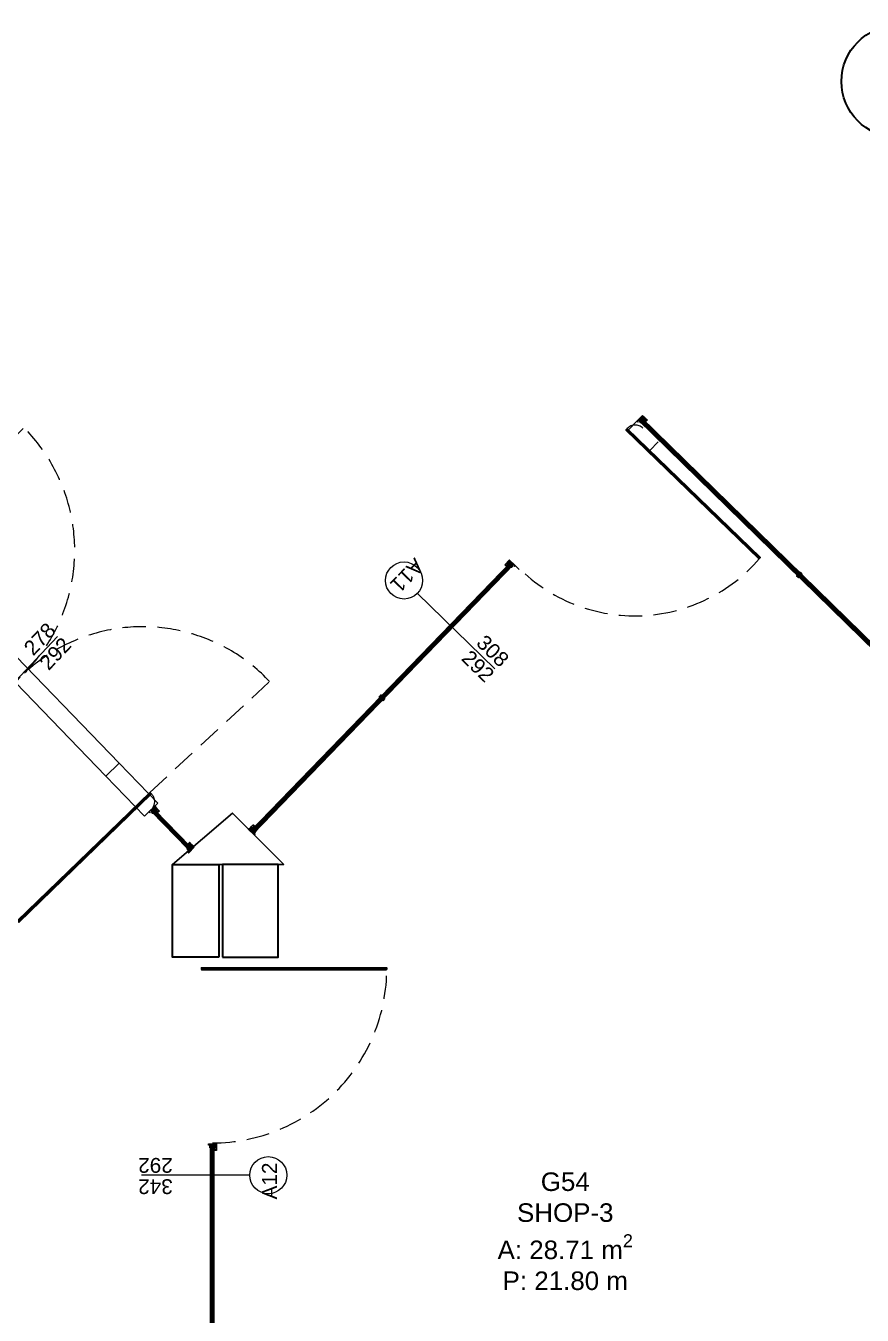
# Model space of a CAD drawing. Header units: centimetres. Extents: x 118932 to 154602, y -32682 to -23521.
# Drawn here: x 134889 to 135339, y -31089 to -30394 of the extents above; entities that cross this region are included whole.
import ezdxf

# ---------------------------------------------------------------- set-up
doc = ezdxf.new("R2010")
doc.units = ezdxf.units.CM
doc.header["$LTSCALE"] = 50
doc.header["$MEASUREMENT"] = 0
doc.linetypes.add('HIDDEN', pattern=[0.375, 0.25, -0.125])
for name, color, linetype, lineweight, true_color in [('GEN_00_BL_Yazı', 7, 'Continuous', 0, 0x4f5250), ('GEN_00_BL_Ölçü Dış', 7, 'Continuous', 5, 0x766a5e), ('GEN_01_TA_Kolon', 7, 'Continuous', 35, 0xd05d28), ('GEN_02_TF_Pencere', 7, 'Continuous', 9, 0x6093ac), ('KALACAK DUVARLAR', 7, 'Continuous', 30, 0x005387)]:
    doc.layers.add(name, color=color, linetype=linetype, lineweight=lineweight, true_color=true_color)
doc.styles.add('ARIAL', font='arial.ttf')

# ---------------------------------------------------------------- blocks, each defined once
blk = doc.blocks.new('LEVEL 0_A BLOK_KOLON')
at = {"layer": 'GEN_01_TA_Kolon'}
for points in [[(59848.46, 6595.39), (59823.46, 6595.39), (59823.46, 6645.4), (59848.46, 6645.4)], [(59850.46, 6595.39), (59880.46, 6595.39), (59880.46, 6645.4), (59850.46, 6645.4)]]:
    blk.add_lwpolyline(points, close=True, dxfattribs=at)
blk.add_circle((60214.06, 7067.63), 30, dxfattribs=at)
blk = doc.blocks.new('KALACAK DUVARLAR LEVEL 0 A BLOK')
at = {"layer": 'KALACAK DUVARLAR'}
blk.add_lwpolyline([(59823.46, 6645.38), (59883.41, 6645.41), (59855.76, 6673.11)], close=True, dxfattribs=at)
blk = doc.blocks.new('köşe katlanır')
at = {"lineweight": 30, "true_color": 0x636466}
h = blk.add_hatch(color=251, dxfattribs=at)
h.dxf.hatch_style = 1
h.paths.add_polyline_path([(55930.3, 5955.1, 0.414214), (55930, 5955.3), (55923.3, 5955.3, 0.394805), (55922.3, 5954.4, 0.433892), (55922.5, 5954.1), (55929.1, 5954.1), (55929.1, 5939.9), (55917.9, 5939.9, 1), (55917.9, 5938.7), (55920.8, 5938.7), (55920.8, 5932.4, 0.148069), (55920.8, 5932.2), (55921.3, 5931.6), (55920.8, 5930.9, 0.148069), (55920.8, 5930.7), (55920.8, 5924.9), (55917.5, 5926, 0.414214), (55917.2, 5925.9), (55916.5, 5923.9, 0.414214), (55916.7, 5923.4), (55917.3, 5923.2, 0.414214), (55917.6, 5923.4), (55918, 5924.6), (55920.4, 5923.7), (55918.1, 5917.1), (55915.7, 5918), (55916.1, 5919.2, 0.414214), (55915.9, 5919.5), (55915.4, 5919.7, 0.414214), (55914.9, 5919.4), (55913.4, 5915.2, -0.317603), (55911, 5913.5), (55895.6, 5913.5), (55895.6, 5920.3), (55903.5, 5920.3, 0.414214), (55903.8, 5920.6), (55903.8, 5925.1, 0.414214), (55903.5, 5925.3), (55901.5, 5925.3, 0.414214), (55901.1, 5924.9), (55901.1, 5924.4, 0.414214), (55901.3, 5924.1), (55902.6, 5924.1), (55902.6, 5921.5), (55895.6, 5921.5), (55895.6, 5924.1), (55896.8, 5924.1, 0.414214), (55897.1, 5924.4), (55897.1, 5924.9, 0.414214), (55896.7, 5925.3), (55894.6, 5925.3, 0.414214), (55894.4, 5925.1), (55894.4, 5913.3, 0.414214), (55895.4, 5912.3), (55912, 5912.3, 0.148069), (55912.1, 5912.4), (55912.8, 5912.8), (55913.5, 5912.4, 0.148069), (55913.7, 5912.3), (55930, 5912.3, 0.414214), (55930.3, 5912.6)])
blk.add_line((55909.5, 5919.8), (55909.5, 5947.8))
blk.add_lwpolyline([(55915.4, 5919.7), (55915.9, 5919.5, -0.414214), (55916.1, 5919.2), (55915.7, 5918), (55918.1, 5917.1), (55920.4, 5923.7), (55918, 5924.6), (55917.6, 5923.4, -0.414214), (55917.3, 5923.2), (55916.7, 5923.4, -0.414214), (55916.5, 5923.9), (55917.2, 5925.9, -0.414214), (55917.5, 5926), (55920.8, 5924.9), (55920.8, 5930.7, -0.148069), (55920.8, 5930.9), (55921.3, 5931.6), (55920.8, 5932.2, -0.148069), (55920.8, 5932.4), (55920.8, 5938.7), (55917.9, 5938.7, -1), (55917.9, 5939.9), (55929.1, 5939.9), (55929.1, 5954.1), (55922.5, 5954.1, -0.433892), (55922.3, 5954.4, -0.394805), (55923.3, 5955.3), (55930, 5955.3, -0.414214), (55930.3, 5955.1), (55930.3, 5912.6, -0.414214), (55930, 5912.3), (55913.7, 5912.3, -0.148069), (55913.5, 5912.4), (55912.8, 5912.8), (55912.1, 5912.4, -0.148069), (55912, 5912.3), (55895.4, 5912.3, -0.414214), (55894.4, 5913.3), (55894.4, 5925.1, -0.414214), (55894.6, 5925.3), (55896.7, 5925.3, -0.414214), (55897.1, 5924.9), (55897.1, 5924.4, -0.414214), (55896.8, 5924.1), (55895.6, 5924.1), (55895.6, 5921.5), (55902.6, 5921.5), (55902.6, 5924.1), (55901.3, 5924.1, -0.414214), (55901.1, 5924.4), (55901.1, 5924.9, -0.414214), (55901.5, 5925.3), (55903.5, 5925.3, -0.414214), (55903.8, 5925.1), (55903.8, 5920.6, -0.414214), (55903.5, 5920.3), (55895.6, 5920.3), (55895.6, 5913.5), (55911, 5913.5, 0.317603), (55913.4, 5915.2), (55914.9, 5919.4, -0.414214)], format="xyb", close=True)
at = {"flags": 128}
for points in [[(55921.2, 5946.8), (55921.2, 5947.3), (55921.2, 5947.7), (55921.2, 5947.8), (55909.2, 5947.8), (55909.2, 5947.7), (55909.2, 5947.3), (55909.2, 5946.8), (55909.2, 5945.3), (55920.2, 5945.3), (55909.2, 5945.3), (55909.2, 5945.5), (55909.2, 5945.8), (55920.2, 5945.8), (55920.2, 5945.5), (55920.2, 5945.3), (55920.2, 5946.8), (55920.2, 5941.4)], [(55909.2, 5941.2), (55909.2, 5943.3), (55909.2, 5945.2), (55909.2, 5945.6), (55909.2, 5945.8), (55909.2, 5946.8), (55909.2, 5947.5), (55909.2, 5947.8), (55921.2, 5947.8), (55921.2, 5947.5), (55921.2, 5946.8), (55921.2, 5945.8)], [(55909.2, 5947.7), (55921.2, 5947.7)], [(55909.2, 5947.5), (55921.2, 5947.5)], [(55909.2, 5947.5), (55921.2, 5947.5)], [(55909.2, 5947.2), (55921.2, 5947.2)], [(55909.2, 5946.8), (55909.2, 5941.4), (55920.2, 5941.4)], [(55919.7, 5940.8), (55920.3, 5940.9), (55920.8, 5941.3), (55921.1, 5941.7), (55921.2, 5942.3), (55921.2, 5946.8), (55909.2, 5946.8), (55909.2, 5945.8), (55920.2, 5945.8), (55920.2, 5942.4), (55909.2, 5942.4), (55909.2, 5925.2), (55909.2, 5924.9), (55909.2, 5924.7), (55911.7, 5924.7), (55909.2, 5924.7), (55909.2, 5926.3), (55911.7, 5926.3), (55909.2, 5926.3), (55909.2, 5920.9), (55912.2, 5920.9)], [(55909.2, 5946.8), (55921.2, 5946.8)], [(55909.2, 5945.7), (55921.2, 5945.7)], [(55909.2, 5945.6), (55920.2, 5945.6)], [(55909.2, 5945.6), (55921.2, 5945.6)], [(55909.2, 5945.5), (55920.2, 5945.5)], [(55909.2, 5945.4), (55920.2, 5945.4)], [(55909.2, 5945.4), (55921.2, 5945.4)], [(55909.2, 5945.2), (55921.2, 5945.2), (55921.2, 5943.8), (55921.2, 5942.3), (55921.2, 5942), (55921.1, 5941.7), (55920.8, 5941.3), (55920.8, 5941.2)], [(55909.2, 5944.3), (55921.2, 5944.3)], [(55909.2, 5943.3), (55921.2, 5943.3)], [(55909.2, 5943), (55909.2, 5942.8), (55909.2, 5942.4)], [(55909.2, 5942.9), (55920.2, 5942.9)], [(55909.2, 5942.8), (55920.2, 5942.8)], [(55909.2, 5942.6), (55920.2, 5942.6)], [(55909.2, 5942.2), (55921.2, 5942.2)], [(55915.2, 5937.8), (55909.2, 5937.8), (55909.2, 5941.2), (55920.8, 5941.2), (55920.6, 5941.1), (55920.3, 5940.9), (55920, 5940.8), (55919.7, 5940.8)], [(55909.2, 5940.4), (55917.2, 5940.4)], [(55909.2, 5939.5), (55916.7, 5939.5)], [(55909.2, 5937.8), (55915.2, 5937.8), (55916.7, 5937.8), (55916.7, 5939.3), (55916.7, 5931.3), (55914.7, 5926.8)], [(55909.2, 5938.7), (55916.7, 5938.7)], [(55909.2, 5921.8), (55909.2, 5920.9), (55909.2, 5920.4), (55909.2, 5919.9), (55909.2, 5919.8), (55912.2, 5919.8), (55912.2, 5919.9), (55912.2, 5920.4), (55912.2, 5920.9), (55912.2, 5925.3), (55912.2, 5923.9), (55912.2, 5922.4), (55909.2, 5922.4), (55909.2, 5924.4), (55909.2, 5926.4), (55909.2, 5929.8), (55909.2, 5937.8), (55915.2, 5937.8), (55916.7, 5937.8), (55916.7, 5931.3)], [(55913.7, 5932.1), (55913.7, 5932.2), (55913.7, 5932.6), (55913.7, 5933.2), (55913.7, 5933.8), (55913.7, 5934.5), (55913.7, 5935.1), (55913.7, 5935.4), (55913.7, 5935.6), (55909.2, 5935.6)], [(55913.7, 5935.4), (55913.7, 5935.1), (55913.7, 5934.5), (55913.7, 5933.8), (55913.7, 5933.2), (55913.7, 5932.6), (55913.7, 5932.2), (55913.7, 5932.1), (55909.2, 5932.1)], [(55915.2, 5929.8), (55909.2, 5929.8), (55915.2, 5929.8), (55916, 5929.8), (55915.4, 5928.3), (55914.7, 5926.8)], [(55909.2, 5929), (55915.7, 5929)], [(55909.2, 5928.1), (55915.3, 5928.1)], [(55909.2, 5927.3), (55914.9, 5927.3)], [(55909.2, 5926.4), (55912.7, 5926.4)], [(55909.2, 5925.4), (55912.2, 5925.4)], [(55909.2, 5922.3), (55909.2, 5922.2), (55909.2, 5921.8), (55911.7, 5921.8), (55911.7, 5925.2)], [(55909.2, 5925), (55911.7, 5925)], [(55909.2, 5924.9), (55911.7, 5924.9)], [(55909.2, 5924.8), (55911.7, 5924.8)], [(55909.2, 5924.4), (55912.2, 5924.4)], [(55909.2, 5923.4), (55912.2, 5923.4)], [(55912.2, 5922.4), (55912.2, 5922.1), (55912.2, 5921.9), (55912.2, 5920.9), (55912.2, 5920.1), (55912.2, 5919.8), (55909.2, 5919.8), (55909.2, 5920.1), (55909.2, 5920.9), (55909.2, 5921.9), (55909.2, 5922.1), (55909.2, 5922.4)], [(55909.2, 5920.9), (55909.2, 5922.3)], [(55909.2, 5922.3), (55912.2, 5922.3)], [(55909.2, 5922.2), (55911.7, 5922.2)], [(55909.2, 5922.1), (55912.2, 5922.1)], [(55909.2, 5922), (55911.7, 5922)], [(55909.2, 5922), (55912.2, 5922)], [(55909.2, 5920.5), (55912.2, 5920.5)], [(55909.2, 5919.9), (55912.2, 5919.9)], [(55911.7, 5921.8), (55911.7, 5922.2), (55911.7, 5922.3), (55911.7, 5920.9), (55911.7, 5926.3), (55911.7, 5924.7), (55911.7, 5924.9), (55911.7, 5925.2)], [(55916.7, 5937.4), (55913.7, 5937.4)], [(55916.3, 5930.3), (55913.7, 5930.3)], [(55916.7, 5931.3), (55916, 5929.8)], [(55920.2, 5942.4), (55920.2, 5942.8), (55920.2, 5943)], [(55921.2, 5945.8), (55921.2, 5945.6), (55921.2, 5945.2)]]:
    blk.add_lwpolyline(points, dxfattribs=at)
for points in [[(55921.2, 5947.8), (55909.2, 5947.8)], [(55920.2, 5946.8), (55909.2, 5946.8)], [(55921.2, 5945.8), (55909.2, 5945.8)], [(55921.2, 5945.2), (55909.2, 5945.2)], [(55920.2, 5943), (55909.2, 5943)], [(55920.2, 5943), (55920.2, 5941.4), (55909.2, 5941.4), (55909.2, 5943)], [(55909.2, 5935.6), (55909.2, 5935.4), (55909.2, 5935.1), (55909.2, 5934.5), (55909.2, 5933.8), (55909.2, 5933.2), (55909.2, 5932.6), (55909.2, 5932.2), (55909.2, 5932.1), (55909.2, 5932.2), (55909.2, 5932.6), (55909.2, 5933.2), (55909.2, 5933.8), (55909.2, 5934.5), (55909.2, 5935.1), (55909.2, 5935.4), (55909.2, 5935.6)], [(55909.2, 5933.8), (55913.7, 5933.8)], [(55911.7, 5925.2), (55909.2, 5925.2)], [(55911.7, 5922.3), (55909.2, 5922.3)], [(55911.7, 5922.3), (55909.2, 5922.3)], [(55912.2, 5921.9), (55909.2, 5921.9)], [(55911.7, 5920.9), (55909.2, 5920.9)], [(55912.2, 5920.9), (55909.2, 5920.9)], [(55912.2, 5920.1), (55909.2, 5920.1)], [(55912.2, 5919.8), (55909.2, 5919.8)], [(55912.7, 5926.4), (55912.6, 5926.4), (55912.3, 5925.9), (55912.2, 5925.6), (55912.2, 5925.3), (55912.3, 5925.9), (55912.6, 5926.4), (55913.1, 5926.7), (55913.7, 5926.8), (55913.4, 5926.8), (55913.1, 5926.7), (55912.9, 5926.6)], [(55913.7, 5930.3), (55913.7, 5930.5), (55913.7, 5931), (55913.7, 5931.8), (55913.7, 5932.8), (55913.7, 5933.8), (55913.7, 5934.9), (55913.7, 5935.9), (55913.7, 5936.6), (55913.7, 5937.2), (55913.7, 5937.4), (55913.7, 5937.2), (55913.7, 5936.6), (55913.7, 5935.9), (55913.7, 5934.9), (55913.7, 5933.8), (55913.7, 5932.8), (55913.7, 5931.8), (55913.7, 5931), (55913.7, 5930.5), (55913.7, 5930.3)], [(55913.7, 5933.8), (55916.7, 5933.8)], [(55914.7, 5926.8), (55913.7, 5926.8)], [(55915.2, 5929.8), (55915.2, 5937.8), (55915.2, 5929.8)], [(55916.7, 5931.3), (55916.5, 5930.8), (55916.3, 5930.4), (55916.3, 5930.3), (55916.3, 5930.4), (55916.5, 5930.8), (55916.7, 5931.3)], [(55918.2, 5940.8), (55917.9, 5940.8), (55917.6, 5940.7), (55917.1, 5940.4), (55916.8, 5939.9), (55916.7, 5939.3), (55916.8, 5939.9), (55917.1, 5940.4), (55917.6, 5940.7)], [(55916.7, 5931.3), (55916.7, 5932.2), (55916.7, 5933.3), (55916.7, 5934.4), (55916.7, 5935.4), (55916.7, 5936.3), (55916.7, 5936.9), (55916.7, 5937.3), (55916.7, 5936.9), (55916.7, 5936.3), (55916.7, 5935.4), (55916.7, 5934.4), (55916.7, 5933.3), (55916.7, 5932.2)], [(55919.7, 5940.8), (55918.2, 5940.8)]]:
    blk.add_lwpolyline(points, close=True, dxfattribs=at)
blk = doc.blocks.new('sistem profili')
for p, q in [((55679.5, 5919.8), (55679.5, 5947.8)), ((55694.5, 5919.8), (55694.5, 5947.8))]:
    blk.add_line(p, q)
at = {"flags": 128}
for points in [[(55691.5, 5947.8), (55679.5, 5947.8), (55679.5, 5947.7), (55679.5, 5947.3), (55679.5, 5946.8), (55690.5, 5946.8), (55679.5, 5946.8), (55679.5, 5945.4), (55690.5, 5945.4), (55690.5, 5946.8), (55690.5, 5941.4), (55690.5, 5943), (55679.5, 5943), (55679.5, 5941.4), (55690.5, 5941.4), (55679.5, 5941.4), (55679.5, 5946.8), (55691.5, 5946.8), (55691.5, 5947.3), (55691.5, 5947.7)], [(55691.5, 5947.8), (55679.5, 5947.8)], [(55691.5, 5945.8), (55679.5, 5945.8)], [(55690.5, 5945.4), (55679.5, 5945.4)], [(55691.5, 5945.3), (55679.5, 5945.3)], [(55690.5, 5943), (55679.5, 5943)], [(55679.5, 5933.9), (55684, 5933.9)], [(55682, 5926.3), (55679.5, 5926.3), (55679.5, 5924.8), (55682, 5924.8), (55682, 5926.3), (55682, 5920.9), (55682, 5922.4), (55679.5, 5922.4), (55679.5, 5920.9), (55682, 5920.9), (55679.5, 5920.9), (55679.5, 5926.3)], [(55682, 5924.8), (55679.5, 5924.8)], [(55682, 5922.4), (55679.5, 5922.4)], [(55682.5, 5922), (55679.5, 5922)], [(55682.5, 5920.9), (55679.5, 5920.9)], [(55682.5, 5919.9), (55679.5, 5919.9)], [(55684, 5926.9), (55683.7, 5926.9), (55683.4, 5926.8), (55683.1, 5926.6), (55682.9, 5926.5), (55682.6, 5926), (55682.5, 5925.6), (55682.5, 5925.4), (55682.6, 5926), (55682.9, 5926.5), (55683.4, 5926.8)], [(55682.5, 5922.5), (55694.5, 5922.5)], [(55682.5, 5922), (55694.5, 5922)], [(55683.5, 5924.8), (55694.5, 5924.8)], [(55683.5, 5924.8), (55694.5, 5924.8)], [(55684, 5933.9), (55687, 5933.9)], [(55684, 5926.9), (55685.5, 5926.9)], [(55685.5, 5929.9), (55685.5, 5937.9), (55685.5, 5929.9)], [(55685.5, 5926.9), (55685.8, 5926.9), (55686.1, 5927), (55686.5, 5927.3), (55686.9, 5927.8), (55687, 5928.4), (55686.9, 5927.8), (55686.5, 5927.3), (55686.1, 5927)], [(55687, 5931.3), (55686.7, 5930.8), (55686.6, 5930.5), (55686.5, 5930.4), (55686.6, 5930.5), (55686.7, 5930.8), (55687, 5931.3)], [(55688.5, 5940.8), (55688.2, 5940.8), (55687.9, 5940.7), (55687.4, 5940.4), (55687.1, 5939.9), (55687, 5939.4), (55687.1, 5939.9), (55687.4, 5940.4), (55687.9, 5940.7)], [(55687, 5936.3), (55687.2, 5936.9), (55687.4, 5937.3), (55687.4, 5937.4), (55687.4, 5937.3), (55687.2, 5936.9), (55687, 5936.3)], [(55687, 5931.3), (55687, 5932.3), (55687, 5933.3), (55687, 5934.4), (55687, 5935.4), (55687, 5936.3), (55687, 5937), (55687, 5937.3), (55687, 5937), (55687, 5936.3), (55687, 5935.4), (55687, 5934.4), (55687, 5933.3), (55687, 5932.3)], [(55687, 5936.3), (55687, 5935.5), (55687, 5934.4), (55687, 5933.3), (55687, 5932.3), (55687, 5931.4), (55687, 5930.7), (55687, 5930.4), (55687, 5930.7), (55687, 5931.4), (55687, 5932.3), (55687, 5933.3), (55687, 5934.4), (55687, 5935.5)], [(55690, 5933.9), (55687, 5933.9)], [(55690, 5940.8), (55688.5, 5940.8)], [(55688.5, 5937.9), (55688.5, 5929.9), (55688.5, 5937.9)], [(55690, 5940.8), (55690.3, 5940.9), (55690.6, 5941), (55690.8, 5941.1), (55691, 5941.3), (55691.1, 5941.3), (55691.4, 5941.8), (55691.5, 5942), (55691.5, 5942.3), (55691.4, 5941.8), (55691.1, 5941.3), (55690.6, 5941)], [(55694.5, 5933.9), (55690, 5933.9)], [(55691.5, 5947.8), (55694.5, 5947.8)], [(55691.5, 5946.8), (55694.5, 5946.8)], [(55691.5, 5945.8), (55694.5, 5945.8)], [(55694.5, 5943), (55694.5, 5942.8), (55694.5, 5942.4), (55692, 5942.4), (55692, 5942.8), (55692, 5943), (55692, 5941.4), (55692, 5946.8), (55692, 5945.3), (55694.5, 5945.3), (55694.5, 5946.8), (55692, 5946.8), (55694.5, 5946.8), (55694.5, 5941.4), (55692, 5941.4), (55694.5, 5941.4), (55694.5, 5943), (55692, 5943)], [(55692, 5945.3), (55694.5, 5945.3)]]:
    blk.add_lwpolyline(points, close=True, dxfattribs=at)
for points in [[(55679.5, 5945.8), (55679.5, 5946.8), (55679.5, 5947.5), (55679.5, 5947.8), (55691.5, 5947.8)], [(55679.5, 5947.8), (55691.5, 5947.8)], [(55679.5, 5947.5), (55691.5, 5947.5)], [(55679.5, 5947.5), (55691.5, 5947.5)], [(55679.5, 5947.2), (55691.5, 5947.2)], [(55690, 5940.8), (55690.6, 5941), (55691.1, 5941.3), (55691.4, 5941.8), (55691.5, 5942.3), (55691.5, 5946.8), (55679.5, 5946.8), (55679.5, 5945.8), (55690.5, 5945.8), (55690.5, 5942.4), (55679.5, 5942.4), (55679.5, 5925.3), (55682, 5925.3), (55682, 5921.9), (55679.5, 5921.9), (55679.5, 5920.9)], [(55690.5, 5945.4), (55690.5, 5945.5), (55690.5, 5945.8), (55679.5, 5945.8), (55679.5, 5945.5), (55679.5, 5945.4)], [(55679.5, 5945.7), (55690.5, 5945.7)], [(55679.5, 5945.7), (55691.5, 5945.7)], [(55679.5, 5945.6), (55691.5, 5945.6)], [(55679.5, 5945.5), (55690.5, 5945.5)], [(55679.5, 5945.4), (55691.5, 5945.4)], [(55685.5, 5929.9), (55679.5, 5929.9), (55685.5, 5929.9), (55686.3, 5929.9), (55685.6, 5928.4), (55685, 5926.9), (55684, 5926.9), (55685, 5926.9), (55687, 5931.3), (55687, 5939.4), (55687, 5937.9), (55685.5, 5937.9), (55679.5, 5937.9), (55679.5, 5941.3), (55679.5, 5943.3), (55679.5, 5945.3), (55691.5, 5945.3)], [(55679.5, 5944.3), (55691.5, 5944.3)], [(55679.5, 5943.3), (55691.5, 5943.3)], [(55679.5, 5942.9), (55690.5, 5942.9)], [(55679.5, 5942.8), (55690.5, 5942.8)], [(55679.5, 5942.7), (55690.5, 5942.7)], [(55679.5, 5942.2), (55691.5, 5942.2)], [(55679.5, 5941.3), (55691, 5941.3), (55690.8, 5941.1), (55690.6, 5941), (55690.3, 5940.9), (55690, 5940.8)], [(55679.5, 5940.4), (55687.4, 5940.4)], [(55679.5, 5939.6), (55687, 5939.6)], [(55679.5, 5938.7), (55687, 5938.7)], [(55679.5, 5937.9), (55685.5, 5937.9)], [(55679.5, 5920.9), (55679.5, 5920.4), (55679.5, 5920), (55679.5, 5919.9), (55682.5, 5919.9), (55682.5, 5920), (55682.5, 5920.4), (55682.5, 5920.9), (55682.5, 5925.4), (55682.5, 5923.9), (55682.5, 5922.5), (55679.5, 5922.5), (55679.5, 5924.4), (55679.5, 5926.5), (55679.5, 5929.9), (55679.5, 5937.9), (55685.5, 5937.9), (55687, 5937.9), (55687, 5931.3), (55686.3, 5929.9)], [(55684, 5932.1), (55684, 5932.3), (55684, 5932.6), (55684, 5933.2), (55684, 5933.9), (55684, 5934.5), (55684, 5935.1), (55684, 5935.5), (55684, 5935.6), (55679.5, 5935.6)], [(55684, 5935.5), (55684, 5935.1), (55684, 5934.5), (55684, 5933.9), (55684, 5933.2), (55684, 5932.6), (55684, 5932.3), (55684, 5932.1), (55679.5, 5932.1)], [(55679.5, 5929), (55685.9, 5929)], [(55679.5, 5928.2), (55685.5, 5928.2)], [(55679.5, 5927.3), (55685.2, 5927.3)], [(55679.5, 5926.5), (55682.9, 5926.5)], [(55679.5, 5925.4), (55682.5, 5925.4)], [(55682, 5924.8), (55682, 5924.9), (55682, 5925.3), (55679.5, 5925.3), (55679.5, 5924.9), (55679.5, 5924.8)], [(55679.5, 5925.1), (55682, 5925.1)], [(55679.5, 5924.9), (55682, 5924.9)], [(55679.5, 5924.4), (55682.5, 5924.4)], [(55679.5, 5923.5), (55682.5, 5923.5)], [(55679.5, 5922), (55679.5, 5920.9), (55679.5, 5920.2), (55679.5, 5919.9), (55682.5, 5919.9), (55682.5, 5920.2), (55682.5, 5920.9), (55682.5, 5922), (55682.5, 5922.1), (55682.5, 5922.5)], [(55682.5, 5922.3), (55679.5, 5922.3), (55682, 5922.3)], [(55679.5, 5922.2), (55682, 5922.2)], [(55679.5, 5922.1), (55682, 5922.1)], [(55679.5, 5922.1), (55682.5, 5922.1)], [(55679.5, 5922), (55682.5, 5922)], [(55679.5, 5920.9), (55682.5, 5920.9)], [(55679.5, 5920.5), (55682.5, 5920.5)], [(55679.5, 5920.2), (55682.5, 5920.2)], [(55679.5, 5920.1), (55682.5, 5920.1)], [(55679.5, 5919.9), (55682.5, 5919.9)], [(55682, 5921.9), (55682, 5922.2), (55682, 5922.4)], [(55684, 5926.9), (55683.4, 5926.8), (55682.9, 5926.4), (55682.6, 5926), (55682.5, 5925.3), (55682.5, 5920.9), (55694.5, 5920.9), (55694.5, 5921.9), (55683.5, 5921.9), (55683.5, 5925.2), (55694.5, 5925.2), (55694.5, 5942.4), (55692, 5942.4), (55692, 5945.8), (55694.5, 5945.8), (55694.5, 5946.8), (55691.5, 5946.8)], [(55688.5, 5937.9), (55694.5, 5937.9), (55688.5, 5937.9), (55687.7, 5937.9), (55688.3, 5939.4), (55689, 5940.8), (55690, 5940.8), (55689, 5940.8), (55687, 5936.3), (55687, 5928.4), (55687, 5929.9), (55688.5, 5929.9), (55694.5, 5929.9), (55694.5, 5926.5), (55694.5, 5924.4), (55694.5, 5922.5), (55682.5, 5922.5)], [(55694.5, 5922), (55694.5, 5920.9), (55694.5, 5920.2), (55694.5, 5919.8), (55694.5, 5919.9), (55682.5, 5919.9), (55682.5, 5919.8), (55682.5, 5920.2), (55682.5, 5920.9), (55682.5, 5922), (55682.5, 5922.1), (55682.5, 5922.5), (55682.5, 5923.9), (55682.5, 5925.3), (55682.5, 5925.6), (55682.6, 5926), (55682.9, 5926.4), (55682.9, 5926.5)], [(55694.5, 5925.4), (55682.5, 5925.4)], [(55694.5, 5924.4), (55682.5, 5924.4)], [(55694.5, 5923.5), (55682.5, 5923.5)], [(55694.5, 5922.3), (55682.5, 5922.3)], [(55694.5, 5922.1), (55682.5, 5922.1)], [(55694.5, 5922), (55682.5, 5922)], [(55682.5, 5920.9), (55682.5, 5920.4), (55682.5, 5920), (55682.5, 5919.9), (55694.5, 5919.9), (55694.5, 5920), (55694.5, 5920.4), (55694.5, 5920.9)], [(55694.5, 5920.9), (55682.5, 5920.9)], [(55694.5, 5920.5), (55682.5, 5920.5)], [(55694.5, 5920.2), (55682.5, 5920.2)], [(55694.5, 5920.1), (55682.5, 5920.1)], [(55694.5, 5919.9), (55682.5, 5919.9)], [(55694.5, 5919.9), (55682.5, 5919.9)], [(55694.5, 5919.8), (55682.5, 5919.8)], [(55694.5, 5926.5), (55682.9, 5926.5), (55683.1, 5926.6), (55683.4, 5926.8), (55683.7, 5926.9), (55684, 5926.9)], [(55694.5, 5924.8), (55694.5, 5926.3), (55683.5, 5926.3), (55694.5, 5926.3), (55694.5, 5920.9), (55683.5, 5920.9), (55694.5, 5920.9), (55694.5, 5922.4), (55683.5, 5922.4), (55694.5, 5922.4), (55694.5, 5922.2), (55694.5, 5921.9), (55683.5, 5921.9), (55683.5, 5922.2), (55683.5, 5922.4), (55683.5, 5920.9), (55683.5, 5926.3), (55683.5, 5924.8), (55683.5, 5924.9), (55683.5, 5925.2)], [(55694.5, 5925.1), (55683.5, 5925.1)], [(55694.5, 5924.9), (55683.5, 5924.9)], [(55694.5, 5922.3), (55683.5, 5922.3)], [(55694.5, 5922.2), (55683.5, 5922.2)], [(55694.5, 5922.1), (55683.5, 5922.1)], [(55684, 5930.4), (55684, 5930.5), (55684, 5931), (55684, 5931.8), (55684, 5932.8), (55684, 5933.9), (55684, 5934.9), (55684, 5935.9), (55684, 5936.7), (55684, 5937.2), (55684, 5937.4), (55687, 5937.4)], [(55684, 5937.2), (55684, 5936.7), (55684, 5935.9), (55684, 5934.9), (55684, 5933.9), (55684, 5932.8), (55684, 5931.8), (55684, 5931), (55684, 5930.5), (55684, 5930.4), (55686.5, 5930.4)], [(55694.5, 5927.3), (55686.5, 5927.3)], [(55694.5, 5946.8), (55694.5, 5947.3), (55694.5, 5947.7), (55694.5, 5947.8), (55691.5, 5947.8), (55691.5, 5947.7), (55691.5, 5947.3), (55691.5, 5946.8), (55691.5, 5942.3), (55691.5, 5943.8), (55691.5, 5945.3), (55694.5, 5945.3), (55694.5, 5943.3), (55694.5, 5941.3), (55694.5, 5937.9), (55694.5, 5929.9), (55688.5, 5929.9), (55687, 5929.9), (55687, 5936.3), (55687.7, 5937.9)], [(55690, 5937.4), (55690, 5937.2), (55690, 5936.7), (55690, 5935.9), (55690, 5934.9), (55690, 5933.9), (55690, 5932.8), (55690, 5931.8), (55690, 5931), (55690, 5930.5), (55690, 5930.3), (55687, 5930.3)], [(55694.5, 5929), (55687, 5929)], [(55694.5, 5928.2), (55687, 5928.2)], [(55690, 5930.5), (55690, 5931), (55690, 5931.8), (55690, 5932.8), (55690, 5933.9), (55690, 5934.9), (55690, 5935.9), (55690, 5936.7), (55690, 5937.2), (55690, 5937.4), (55687.4, 5937.4)], [(55694.5, 5938.7), (55688, 5938.7)], [(55694.5, 5939.6), (55688.4, 5939.6)], [(55694.5, 5929.9), (55688.5, 5929.9)], [(55694.5, 5940.4), (55688.8, 5940.4)], [(55690, 5935.6), (55690, 5935.5), (55690, 5935.1), (55690, 5934.5), (55690, 5933.9), (55690, 5933.2), (55690, 5932.6), (55690, 5932.3), (55690, 5932.1), (55694.5, 5932.1)], [(55690, 5932.3), (55690, 5932.6), (55690, 5933.2), (55690, 5933.9), (55690, 5934.5), (55690, 5935.1), (55690, 5935.5), (55690, 5935.6), (55694.5, 5935.6)], [(55690.5, 5942.4), (55690.5, 5942.8), (55690.5, 5943)], [(55691.5, 5947.8), (55691.5, 5947.5), (55691.5, 5946.8), (55691.5, 5945.8), (55691.5, 5945.6), (55691.5, 5945.3), (55691.5, 5943.8), (55691.5, 5942.3), (55691.5, 5942), (55691.4, 5941.8), (55691.1, 5941.3), (55691, 5941.3)], [(55694.5, 5941.3), (55691, 5941.3)], [(55694.5, 5945.8), (55694.5, 5946.8), (55694.5, 5947.5), (55694.5, 5947.8), (55691.5, 5947.8), (55691.5, 5947.5), (55691.5, 5946.8), (55691.5, 5945.8), (55691.5, 5945.6), (55691.5, 5945.3)], [(55694.5, 5947.7), (55691.5, 5947.7)], [(55694.5, 5947.5), (55691.5, 5947.5)], [(55694.5, 5947.5), (55691.5, 5947.5)], [(55694.5, 5947.2), (55691.5, 5947.2)], [(55694.5, 5945.7), (55691.5, 5945.7)], [(55694.5, 5945.6), (55691.5, 5945.6)], [(55694.5, 5945.4), (55691.5, 5945.4)], [(55694.5, 5944.3), (55691.5, 5944.3)], [(55694.5, 5943.3), (55691.5, 5943.3)], [(55694.5, 5942.2), (55691.5, 5942.2)], [(55692, 5945.8), (55692, 5945.5), (55692, 5945.3)], [(55694.5, 5945.7), (55692, 5945.7)], [(55694.5, 5945.5), (55692, 5945.5)], [(55694.5, 5945.4), (55692, 5945.4)], [(55694.5, 5942.9), (55692, 5942.9)], [(55694.5, 5942.8), (55692, 5942.8)], [(55694.5, 5942.7), (55692, 5942.7)]]:
    blk.add_lwpolyline(points, dxfattribs=at)
blk = doc.blocks.new('A13 REV')
at = {"layer": 'GEN_02_TF_Pencere'}
for p, q in [((60083.11, 6894.5), (60402.73, 6574.89)), ((60320.2, 6657.96), (60083.4, 6894.79)), ((60320.51, 6657.96), (60083.54, 6894.93)), ((60320.65, 6658.1), (60083.68, 6895.07)), ((60320.79, 6658.24), (60083.82, 6895.21)), ((60320.93, 6658.38), (60083.96, 6895.35)), ((60403.72, 6575.88), (60084.1, 6895.49)), ((60321.07, 6658.81), (60084.24, 6895.63)), ((60084.53, 6895.92), (60404.14, 6576.3)), ((60168.53, 6809.81), (60169.09, 6810.37)), ((60168.95, 6809.38), (60169.51, 6809.94)), ((60168.95, 6809.38), (60169.51, 6809.94)), ((60249.69, 6728.64), (60250.26, 6729.2)), ((60250.12, 6728.21), (60250.68, 6728.78)), ((60250.12, 6728.21), (60250.68, 6728.78)), ((60317.41, 6660.21), (60402.73, 6574.89)), ((60402.99, 6575.15), (60320.2, 6657.96)), ((60403.15, 6575.31), (60320.51, 6657.96)), ((60403.15, 6575.31), (60320.51, 6657.96)), ((60403.29, 6575.45), (60320.65, 6658.1)), ((60403.29, 6575.45), (60320.65, 6658.1)), ((60403.44, 6575.59), (60320.79, 6658.24)), ((60403.44, 6575.59), (60320.79, 6658.24)), ((60403.58, 6575.73), (60320.93, 6658.38)), ((60403.58, 6575.73), (60320.93, 6658.38)), ((60403.86, 6576.02), (60321.07, 6658.81)), ((60330.83, 6647.5), (60331.4, 6648.06)), ((60331.26, 6647.07), (60331.82, 6647.64)), ((60331.26, 6647.07), (60331.82, 6647.64))]:
    blk.add_line(p, q, dxfattribs=at)
at = {"layer": 'GEN_02_TF_Pencere', "elevation": 0}
blk.add_lwpolyline([(60245.18, 6710.71), (60286.3, 6752.07)], dxfattribs=at)
at = {"layer": 'GEN_02_TF_Pencere'}
blk.add_circle((60238.13, 6703.62, 0), 10, dxfattribs=at)
at = {"layer": 'GEN_02_TF_Pencere', "lineweight": 30}
for p, xscale, yscale, zscale, rotation in [((64475.4, 3381.19), 0.1, 0.1, 0.1, 135.2768299055027), ((56889.42, 10967.17), -0.1000000000000002, 0.1000000000000001, 0.1000000000000001, 134.7231700944972)]:
    blk.add_blockref('köşe katlanır', p, dxfattribs=dict(at, xscale=xscale, yscale=yscale, zscale=zscale, rotation=rotation))
at = {"layer": 'GEN_02_TF_Pencere', "xscale": -0.09999999999999994, "yscale": 0.09999999999999994, "zscale": 0.09999999999999998, "rotation": 134.9999999999999}
for p in [(56650.94, 11167.13), (56732.11, 11085.96), (56813.25, 11004.82)]:
    blk.add_blockref('sistem profili', p, dxfattribs=at)
at = {"layer": 'GEN_02_TF_Pencere', "char_height": 8, "style": 'ARIAL'}
for s, insert, attachment_point, rotation in [('\\A1;452', (60267.19, 6747.28, 0), 1, 45.1652), ('\\A1;292', (60275.33, 6739.19, 0), 1, 45.1652), ('\\A1;A13', (60239.71, 6695.53, 0), 9, 315.1652)]:
    blk.add_mtext_dynamic_manual_height_columns(s, width=2361.7931, gutter_width=1250, heights=[258.53], dxfattribs=dict(at, insert=insert, attachment_point=attachment_point, rotation=rotation))
blk = doc.blocks.new('A10 REV')
at = {"layer": 'GEN_02_TF_Pencere', "linetype": 'HIDDEN'}
for p, q in [((59681, 6823.42), (59741.89, 6887.08)), ((59812.91, 6691.52), (59876.56, 6752.4))]:
    blk.add_line(p, q, dxfattribs=at)
at = {"layer": 'GEN_02_TF_Pencere'}
for p, q in [((59638.75, 6856.06), (59650.2, 6844.61)), ((59649.22, 6846.16), (59639.07, 6856.32)), ((59649.64, 6846.3), (59639.64, 6856.31)), ((59649.78, 6846.44), (59639.78, 6856.45)), ((59649.92, 6846.58), (59639.92, 6856.59)), ((59650.06, 6846.73), (59640.06, 6856.73)), ((59650.06, 6847.01), (59640.26, 6856.81)), ((59640.8, 6856.83), (59651.61, 6846.02)), ((59649.5, 6846.16), (59649.22, 6846.16)), ((59649.5, 6846.16), (59649.22, 6846.16)), ((59650.06, 6846.73), (59649.5, 6846.16)), ((59650.06, 6846.73), (59649.5, 6846.16)), ((59650.06, 6846.73), (59650.06, 6847.01)), ((59650.06, 6846.73), (59650.06, 6847.01)), ((59651.32, 6845.47), (59650.76, 6844.9)), ((59651.32, 6845.47), (59650.76, 6844.9)), ((59650.76, 6844.9), (59670.85, 6824.8)), ((59650.76, 6844.9), (59650.76, 6844.62)), ((59650.76, 6844.9), (59650.76, 6844.63)), ((59650.76, 6844.63), (59670.72, 6824.66)), ((59650.9, 6845.04), (59670.71, 6825.23)), ((59651.18, 6845.32), (59670.95, 6825.55)), ((59651.32, 6845.47), (59671.09, 6825.7)), ((59651.32, 6845.47), (59651.61, 6845.47)), ((59651.32, 6845.47), (59651.61, 6845.47)), ((59651.61, 6846.02), (59671.42, 6826.22)), ((59651.61, 6845.47), (59671.23, 6825.84)), ((59651.75, 6846.17), (59671.36, 6826.56)), ((59668.27, 6820.88), (59675.34, 6827.95)), ((59675.34, 6827.95), (59696.56, 6806.74)), ((59680.15, 6824.27), (59609.81, 6753.93)), ((59680.44, 6824.27), (59609.81, 6753.65)), ((59680.58, 6824.13), (59609.96, 6753.51)), ((59680.72, 6823.99), (59610.1, 6753.37)), ((59680.86, 6823.85), (59610.24, 6753.23)), ((59681, 6823.71), (59610.38, 6753.09)), ((59681, 6823.42), (59610.66, 6753.09)), ((59689.49, 6799.66), (59668.27, 6820.88)), ((59671.4, 6824.26), (59671.11, 6824.26)), ((59671.4, 6824.26), (59671.12, 6824.26)), ((59671.24, 6825.26), (59671.82, 6824.69)), ((59671.38, 6825.41), (59671.96, 6824.83)), ((59671.96, 6824.83), (59671.4, 6824.26)), ((59671.52, 6825.55), (59671.96, 6825.11)), ((59671.8, 6825.84), (59672.52, 6825.12)), ((59671.94, 6825.98), (59672.66, 6825.26)), ((59671.96, 6824.83), (59671.96, 6825.11)), ((59671.96, 6824.83), (59671.96, 6825.11)), ((59680.44, 6824.27), (59680.15, 6824.27)), ((59681, 6823.71), (59680.44, 6824.27)), ((59681, 6823.42), (59681, 6823.71)), ((59696.56, 6806.74), (59689.49, 6799.66)), ((59796.22, 6707.07), (59695.98, 6807.31)), ((59688.91, 6800.24), (59789.15, 6700)), ((59796.22, 6707.07), (59789.15, 6700)), ((59817.44, 6685.86), (59796.22, 6707.07)), ((59789.15, 6700), (59810.37, 6678.79)), ((59812.91, 6691.52), (59742.57, 6621.18)), ((59813.19, 6691.52), (59742.57, 6620.89)), ((59813.34, 6691.37), (59742.71, 6620.75)), ((59813.48, 6691.23), (59742.86, 6620.61)), ((59813.62, 6691.09), (59743, 6620.47)), ((59813.76, 6690.95), (59743.14, 6620.33)), ((59813.76, 6690.67), (59743.42, 6620.33)), ((59813.19, 6691.52), (59812.91, 6691.52)), ((59813.76, 6690.95), (59813.19, 6691.52)), ((59813.76, 6690.67), (59813.76, 6690.95)), ((59810.37, 6678.79), (59817.44, 6685.86)), ((59813.23, 6681.57), (59813.19, 6681.62)), ((59814.68, 6681.82), (59814.17, 6682.33)), ((59814.31, 6682.48), (59814.6, 6682.48)), ((59814.31, 6682.48), (59814.6, 6682.48)), ((59814.83, 6681.96), (59814.31, 6682.48)), ((59814.97, 6682.1), (59814.6, 6682.48)), ((59815.26, 6682.38), (59814.61, 6683.03)), ((59815.4, 6682.52), (59814.75, 6683.17)), ((59834.26, 6662.25), (59814.97, 6681.54)), ((59834.4, 6662.39), (59815.11, 6681.67)), ((59834.54, 6662.54), (59815.26, 6681.81)), ((59834.81, 6662.82), (59815.64, 6681.99)), ((59834.95, 6662.97), (59815.99, 6681.93)), ((59813.09, 6681.43), (59813.05, 6681.47)), ((59833.71, 6661.68), (59814.08, 6681.3)), ((59833.84, 6661.82), (59814.22, 6681.43)), ((59833.98, 6661.96), (59814.66, 6681.28))]:
    blk.add_line(p, q, dxfattribs=at)
at = {"layer": 'GEN_02_TF_Pencere', "lineweight": 30}
blk.add_lwpolyline([(59640.35, 6856.59), (59670.89, 6826.52), (59670.34, 6825.95), (59639.85, 6856.09), (59640.35, 6856.59)], dxfattribs=at)
at = {"layer": 'GEN_02_TF_Pencere', "elevation": 0}
blk.add_lwpolyline([(59722.51, 6731.71), (59761.87, 6774.75)], dxfattribs=at)
at = {"layer": 'GEN_02_TF_Pencere'}
for centre, radius in [((59650.41, 6845.81), 0.7), ((59650.41, 6845.81), 0.7), ((59715.76, 6724.33, 0), 10)]:
    blk.add_circle(centre, radius, dxfattribs=at)
at = {"layer": 'GEN_02_TF_Pencere', "linetype": 'HIDDEN'}
for centre, radius, start, end in [((59676.48, 6819.75), 93.87, 224.75585, 45.82734), ((59676.6, 6820.54), 5.35, 46.35641, 141.96021), ((59809.23, 6686.99), 93.87, 44.17266, 225.24415), ((59809.66, 6686.57), 6, 315, 45), ((59809.66, 6686.57), 6, 315, 45)]:
    blk.add_arc(centre, radius, start, end, dxfattribs=at)
at = {"layer": 'GEN_02_TF_Pencere'}
for centre, start, end in [((59649.22, 6845.54), 36.66283, 90.97444), ((59650.68, 6847), 179.02556, 233.33717), ((59650.68, 6847), 179.02556, 233.33717), ((59650.14, 6844.63), 359.02556, 53.33717), ((59651.6, 6846.09), 216.66283, 270.97444), ((59651.6, 6846.09), 216.66283, 270.97444)]:
    blk.add_arc(centre, 0.622, start, end, dxfattribs=at)
at = {"layer": 'GEN_02_TF_Pencere', "lineweight": 30}
for p, xscale, yscale, zscale, rotation in [((64003.82, 3310.43), 0.1000000000000001, 0.1000000000000001, 0.1000000000000001, 134.8452827939442), ((56065.52, 11140.65), -0.1, 0.1, 0.1000000000000001, 135.9401723122814), ((64130.06, 3076.09), 0.1, 0.1, 0.1, 134.0598276876066), ((56229.34, 10976.8), -0.1, 0.1, 0.1000000000000001, 135.9401723122814)]:
    blk.add_blockref('köşe katlanır', p, dxfattribs=dict(at, xscale=xscale, yscale=yscale, zscale=zscale, rotation=rotation))
at = {"layer": 'GEN_02_TF_Pencere', "transparency": 33554687, "char_height": 8, "style": 'ARIAL'}
for s, insert, attachment_point, rotation in [('\\A1;278', (59742.98, 6769.17, 0), 1, 47.55599), ('\\A1;292', (59751.45, 6761.42, 0), 1, 47.55599), ('\\A1;A10', (59717.68, 6716.31, 0), 9, 317.55599)]:
    blk.add_mtext_dynamic_manual_height_columns(s, width=2361.7931, gutter_width=1250, heights=[258.53], dxfattribs=dict(at, insert=insert, attachment_point=attachment_point, rotation=rotation))
blk = doc.blocks.new('A11 REV')
at = {"layer": 'GEN_02_TF_Pencere'}
for p, q in [((60070.33, 6883.67), (60069.76, 6883.1)), ((60070.33, 6883.67), (60069.76, 6883.1)), ((60069.9, 6883.24), (60140.62, 6812.53)), ((60069.9, 6883.24), (60140.62, 6812.53)), ((60070.05, 6883.39), (60140.76, 6812.67)), ((60070.05, 6883.39), (60140.76, 6812.67)), ((60070.19, 6883.53), (60140.9, 6812.81)), ((60070.19, 6883.53), (60140.9, 6812.81)), ((60070.33, 6883.67), (60141.04, 6812.95)), ((60070.61, 6883.67), (60070.33, 6883.67)), ((60070.33, 6883.67), (60141.04, 6812.95)), ((60070.61, 6883.67), (60070.33, 6883.67)), ((60070.61, 6883.67), (60141.04, 6813.24)), ((60070.61, 6883.67), (60141.04, 6813.24)), ((60071.18, 6883.1), (60075.77, 6887.7)), ((60069.76, 6883.1), (60140.48, 6812.39)), ((60069.76, 6883.1), (60069.76, 6882.82)), ((60069.76, 6883.1), (60140.48, 6812.39)), ((60069.76, 6883.1), (60069.76, 6882.82)), ((60069.76, 6882.82), (60140.19, 6812.39)), ((60069.76, 6882.82), (60140.19, 6812.39)), ((60082.49, 6871.79), (60087.09, 6876.38)), ((59863.77, 6670.04), (60006.76, 6813.02)), ((60005.96, 6811.38), (59864.19, 6669.61)), ((60005.96, 6811.38), (59864.19, 6669.61)), ((60005.67, 6811.37), (59864.19, 6669.9)), ((60006.1, 6811.23), (59864.34, 6669.47)), ((60006.1, 6811.23), (59864.34, 6669.47)), ((60006.24, 6811.09), (59864.48, 6669.33)), ((60006.24, 6811.09), (59864.48, 6669.33)), ((60006.38, 6810.95), (59864.62, 6669.19)), ((60006.38, 6810.95), (59864.62, 6669.19)), ((60006.52, 6810.81), (59864.76, 6669.05)), ((60006.52, 6810.81), (59864.76, 6669.05)), ((60006.52, 6810.52), (59865.03, 6669.05)), ((59865.18, 6668.62), (60008.17, 6811.61)), ((59865.18, 6668.62), (60006.95, 6810.39)), ((60005.96, 6811.38), (60006.52, 6810.81)), ((60006.52, 6810.81), (60006.52, 6810.53)), ((60006.52, 6810.81), (60006.52, 6810.54)), ((60011, 6808.78), (60007.46, 6812.32)), ((60140.48, 6812.39), (60140.19, 6812.39)), ((60140.48, 6812.39), (60140.19, 6812.39)), ((60141.04, 6812.95), (60140.48, 6812.39)), ((60141.04, 6812.95), (60140.48, 6812.39)), ((60141.04, 6813.24), (60141.04, 6812.95)), ((60141.04, 6813.24), (60141.04, 6812.95)), ((59936.04, 6740.29), (59935.48, 6740.85)), ((59936.47, 6740.71), (59935.9, 6741.28)), ((59936.47, 6740.71), (59935.9, 6741.28))]:
    blk.add_line(p, q, dxfattribs=at)
at = {"layer": 'GEN_02_TF_Pencere', "elevation": 0}
blk.add_lwpolyline([(59955.88, 6796.74), (59997.02, 6755.39)], dxfattribs=at)
at = {"layer": 'GEN_02_TF_Pencere'}
for centre, radius in [((59948.83, 6803.83, 0), 10), ((60006.87, 6811.72), 0.7), ((60006.87, 6811.72), 0.7)]:
    blk.add_circle(centre, radius, dxfattribs=at)
at = {"layer": 'GEN_02_TF_Pencere', "linetype": 'HIDDEN'}
for centre, radius, start, end in [((60074.71, 6879.57), 6, 45, 135), ((60074.35, 6871.23), 88.52, 227.09616, 318.33427)]:
    blk.add_arc(centre, radius, start, end, dxfattribs=at)
at = {"layer": 'GEN_02_TF_Pencere'}
for centre, start, end in [((60005.68, 6811.99), 269.02556, 323.33717), ((60007.14, 6810.53), 126.66283, 180.97444)]:
    blk.add_arc(centre, 0.622, start, end, dxfattribs=at)
at = {"layer": 'GEN_02_TF_Pencere', "xscale": -0.09999999999999992, "yscale": 0.09999999999999992}
for name, p, zscale, rotation in [('köşe katlanır', (55691.46, 3205.87), 0.1000000000000001, 225.9401723122814), ('sistem profili', (55578.72, 3222.7), 0.09999999999999998, 225)]:
    blk.add_blockref(name, p, dxfattribs=dict(at, zscale=zscale, rotation=rotation))
at = {"layer": 'GEN_02_TF_Pencere', "lineweight": 30, "xscale": 0.09999999999999996, "yscale": 0.09999999999999996, "zscale": 0.09999999999999996, "rotation": 224.0598276877186}
blk.add_blockref('köşe katlanır', (63470.92, 10985.34), dxfattribs=at)
at = {"layer": 'GEN_02_TF_Pencere', "char_height": 8, "style": 'ARIAL'}
for s, insert, attachment_point, rotation in [('\\A1;A11', (59940.73, 6802.29, 0), 9, 224.84773), ('\\A1;308', (59992.33, 6774.53, 0), 1, 314.84773), ('\\A1;292', (59984.2, 6766.43, 0), 1, 314.84773)]:
    blk.add_mtext_dynamic_manual_height_columns(s, width=2361.7931, gutter_width=1250, heights=[258.53], dxfattribs=dict(at, insert=insert, attachment_point=attachment_point, rotation=rotation))
blk = doc.blocks.new('A12_')
at = {"layer": 'GEN_02_TF_Pencere'}
for p, q in [((8229.61, -11545.43), (8229.41, -11545.63)), ((8229.61, -11545.43), (8229.41, -11545.63)), ((8229.41, -11545.63), (8329.41, -11545.63)), ((8229.41, -11545.63), (8229.41, -11546.43)), ((8229.41, -11545.63), (8329.41, -11545.63)), ((8229.41, -11545.63), (8229.41, -11546.43)), ((8229.41, -11545.83), (8329.41, -11545.83)), ((8229.41, -11545.83), (8329.41, -11545.83)), ((8229.41, -11546.03), (8329.41, -11546.03)), ((8229.41, -11546.03), (8329.41, -11546.03)), ((8229.41, -11546.23), (8329.41, -11546.23)), ((8229.41, -11546.23), (8329.41, -11546.23)), ((8229.41, -11546.43), (8329.41, -11546.43)), ((8229.41, -11546.43), (8229.61, -11546.63)), ((8229.41, -11546.43), (8329.41, -11546.43)), ((8229.41, -11546.43), (8229.61, -11546.63)), ((8229.61, -11545.43), (8329.21, -11545.43)), ((8229.61, -11545.43), (8329.21, -11545.43)), ((8229.61, -11546.63), (8329.21, -11546.63)), ((8229.61, -11546.63), (8329.21, -11546.63)), ((8329.21, -11545.43), (8329.41, -11545.63)), ((8329.21, -11545.43), (8329.41, -11545.63)), ((8329.41, -11546.43), (8329.21, -11546.63)), ((8329.41, -11546.43), (8329.21, -11546.63)), ((8329.41, -11545.63), (8329.41, -11546.43)), ((8329.41, -11545.63), (8329.41, -11546.43)), ((8234.41, -11872.45), (8234.41, -11640.54)), ((8234.81, -11642.47), (8234.81, -11873.94)), ((8235.01, -11642.27), (8235.01, -11874.14)), ((8235.01, -11642.27), (8235.01, -11874.14)), ((8235.01, -11642.27), (8235.81, -11642.27)), ((8235.21, -11642.27), (8235.21, -11874.14)), ((8235.21, -11642.27), (8235.21, -11874.14)), ((8235.61, -11642.27), (8235.61, -11874.14)), ((8235.61, -11642.27), (8235.61, -11874.14)), ((8235.81, -11642.27), (8235.81, -11874.14)), ((8235.81, -11642.27), (8235.81, -11874.14)), ((8235.81, -11642.27), (8236.01, -11642.47)), ((8235.81, -11642.27), (8236, -11642.46)), ((8236.01, -11642.47), (8236, -11873.95)), ((8236.41, -11872.45), (8236.41, -11640.54)), ((8235.01, -11874.14), (8234.81, -11873.94)), ((8235.01, -11874.14), (8234.81, -11873.94)), ((8235.01, -11874.14), (8234.81, -11873.94)), ((8235.01, -11874.14), (8235.81, -11874.14)), ((8235.81, -11874.14), (8235.01, -11874.14)), ((8235.81, -11874.14), (8236.01, -11873.94)), ((8235.81, -11874.14), (8236, -11873.95)), ((8235.81, -11874.14), (8236, -11873.95))]:
    blk.add_line(p, q, dxfattribs=at)
at = {"layer": 'GEN_02_TF_Pencere', "lineweight": 30}
for p, q in [((8235.9, -11757.68), (8235.1, -11757.68)), ((8235.9, -11757.68), (8235.1, -11757.68)), ((8235.9, -11758.28), (8235.1, -11758.28))]:
    blk.add_line(p, q, dxfattribs=at)
at = {"layer": 'GEN_02_TF_Pencere', "elevation": 0}
blk.add_lwpolyline([(8255.53, -11657.44), (8197.21, -11657.44)], dxfattribs=at)
at = {"layer": 'GEN_02_TF_Pencere'}
blk.add_lwpolyline([(8234.41, -11874.44), (8234.41, -11872.44), (8234.21, -11872.44), (8234.21, -11874.64), (8236.61, -11874.65), (8236.61, -11872.45), (8236.41, -11872.45), (8236.41, -11874.45)], close=True, dxfattribs=at)
for centre, radius in [((8235.41, -11641.38), 0.7), ((8235.41, -11641.38), 0.7), ((8265.53, -11657.44, 0), 10)]:
    blk.add_circle(centre, radius, dxfattribs=at)
at = {"layer": 'GEN_02_TF_Pencere', "linetype": 'HIDDEN'}
blk.add_arc((8235.41, -11546.03), 94.01, 270, 0.27349, dxfattribs=at)
at = {"layer": 'GEN_02_TF_Pencere'}
for centre, start, end in [((8234.38, -11642.03), 314.02556, 8.33717), ((8236.44, -11642.03), 171.66283, 225.97444)]:
    blk.add_arc(centre, 0.622, start, end, dxfattribs=at)
at = {"layer": 'GEN_02_TF_Pencere', "lineweight": 30}
for name, p, xscale, yscale, zscale, rotation in [('köşe katlanır', (8827.51, -17233.71), 0.1, 0.1, 0.1, 89.98581413847238), ('sistem profili', (7642.12, -17326.68), -0.09999999999999998, 0.09999999999999998, 0.09999999999999998, 270), ('köşe katlanır', (8827.51, -6281.46), -0.1, 0.1, 0.1, 90.01418586152755)]:
    blk.add_blockref(name, p, dxfattribs=dict(at, xscale=xscale, yscale=yscale, zscale=zscale, rotation=rotation))
at = {"layer": 'GEN_02_TF_Pencere', "transparency": 33554687, "char_height": 8, "style": 'ARIAL'}
for s, insert, attachment_point, rotation in [('\\A1;292', (8214.08, -11656.14, 0), 1, 180), ('\\A1;A12', (8270.15, -11650.61, 0), 9, 90), ('\\A1;342', (8214.08, -11667.61, 0), 1, 180)]:
    blk.add_mtext_dynamic_manual_height_columns(s, width=2361.7931, gutter_width=1250, heights=[258.53], dxfattribs=dict(at, insert=insert, attachment_point=attachment_point, rotation=rotation))
blk = doc.blocks.new('DOGRAMA LEVEL 0 A BLOK')
for name, p, rotation in [('A13 REV', (-59402.2, -10057.7), 0.613391559326295), ('A10 REV', (-59574.33, -8430.58, 0), 359.0598276874709), ('A11 REV', (-59351.71, -10393.64), 0.9401723124761543)]:
    blk.add_blockref(name, p, dxfattribs=dict(rotation=rotation))
blk.add_blockref('A12_', (-7861.32, 8729.7))
blk = doc.blocks.new('TEFRISLI MAHAL LEVEL 0 A BLOK')
at = {"layer": 'GEN_00_BL_Yazı', "insert": (-950.63, -2124.03), "char_height": 10, "attachment_point": 2, "style": 'ARIAL'}
blk.add_mtext('\\A1;\\pxqc;G54\\PSHOP-3 \\PA: 28.71 m{\\H0.7x;\\S2^ ;}\\PP: 21.80 m', dxfattribs=at)

msp = doc.modelspace()

# ---------------------------------------------------------------- block references
for name, p in [('KALACAK DUVARLAR LEVEL 0 A BLOK', (75144.13, -37491.52)), ('LEVEL 0_A BLOK_KOLON', (75144.13, -37491.52)), ('DOGRAMA LEVEL 0 A BLOK', (134615.02, -28085.92))]:
    msp.add_blockref(name, p)
at = {"layer": 'GEN_00_BL_Ölçü Dış'}
msp.add_blockref('TEFRISLI MAHAL LEVEL 0 A BLOK', (136129.97, -28888.13), dxfattribs=at)

doc.saveas('drawing.dxf')
